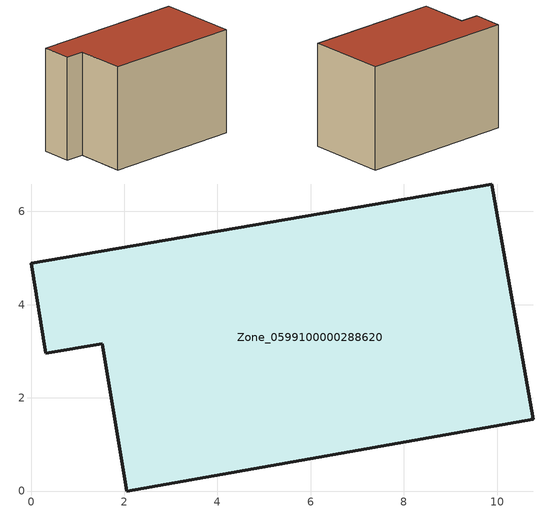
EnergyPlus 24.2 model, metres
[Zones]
Zone_0599100000288620
 floor ground (C_G): 1.53,3.16 0.31,2.96 0,4.89 9.89,6.59 10.78,1.54 2.05,0 z0
 wall outside (C_F): 9.89,6.59 0,4.89 0.31,2.96 1.53,3.16 2.05,0 10.78,1.54 9.89,6.59 z0:6.7
 roof outside (C_R): 2.05,0 10.78,1.54 9.89,6.59 0,4.89 0.31,2.96 1.53,3.16 z6.7
[BUILDING]
Pand.0599100000288620: North Axis=0; Terrain=City; Loads Convergence Tolerance Value=0.04; Temperature Convergence Tolerance Value=0.4; Solar Distribution=FullExterior; Maximum Number of Warmup Days=25; Minimum Number of Warmup Days=1
[Site:Location]
Rotterdam.The.Hague.AP_ZH_NLD Design_Conditions: Latitude=51.96; Longitude=4.45; Time Zone=1; Elevation=-4.5
[SITE:GROUNDTEMPERATURE:BUILDINGSURFACE]
18, 18, 18, 18, 18, 18, 18, 18, 18, 18, 18, 18
[MATERIAL] Thermal Absorptance=0.9; Solar Absorptance=0.7; Visible Absorptance=0.7
Name | Roughness | Thickness | Conductivity | Density | Specific Heat
G.TI.1946 | MediumSmooth | 0.15 | 1 | 540 | 1210
F.TI.1946 | Rough | 0.3 | 0.857143 | 1920 | 840
R.TI.1946 | MediumRough | 0.2 | 0.1 | 1500 | 1000
[CONSTRUCTION]
C_G: G.TI.1946
C_F: F.TI.1946
C_R: R.TI.1946
[ZONE]
Zone_0599100000288620: Type=1; Multiplier=1; Ceiling Height=Autocalculate; Volume=Autocalculate; Floor Area=autocalculate; Part of Total Floor Area=Yes
[ZONEINFILTRATION:DESIGNFLOWRATE]
Infil_Zone_0599100000288620: Zone or ZoneList or Space or SpaceList=Zone_0599100000288620; Schedule=AlwaysOn; Design Flow Rate Calculation Method=Flow/Area; Flow Rate per Floor Area=0.003; Constant Term Coefficient=1; Temperature Term Coefficient=0; Velocity Term Coefficient=0; Velocity Squared Term Coefficient=0
[HVACTEMPLATE:ZONE:IDEALLOADSAIRSYSTEM]
Zone_0599100000288620: Maximum Heating Supply Air Temperature=50; Minimum Cooling Supply Air Temperature=13; Maximum Heating Supply Air Humidity Ratio=0.0156; Minimum Cooling Supply Air Humidity Ratio=0.0077; Heating Limit=NoLimit; Cooling Limit=NoLimit; Dehumidification Control Type=ConstantSensibleHeatRatio; Cooling Sensible Heat Ratio=0.7; Dehumidification Setpoint=60; Humidification Control Type=None; Humidification Setpoint=30; Outdoor Air Method=None; Outdoor Air Flow Rate per Person=0.00944; Outdoor Air Flow Rate per Zone Floor Area=0; Outdoor Air Flow Rate per Zone=0; Demand Controlled Ventilation Type=None; Outdoor Air Economizer Type=NoEconomizer; Heat Recovery Type=None; Sensible Heat Recovery Effectiveness=0.7; Latent Heat Recovery Effectiveness=0.65
[ZONECONTROL:THERMOSTAT]
ThermostatControl_Zone_0599100000288620: Zone or ZoneList=Zone_0599100000288620; Control Type Schedule=DualSetpointControlType; Control 1=Thermostat_Zone_0599100000288620; Temperature Difference Between Cutout And Setpoint=0
[THERMOSTATSETPOINT:DUALSETPOINT]
Thermostat_Zone_0599100000288620: Heating Setpoint Temperature Schedule=HeatingSetpoint_Zone_0599100000288620; Cooling Setpoint Temperature Schedule=CoolingSetpoint_Zone_0599100000288620
[SCHEDULE:COMPACT]
HeatingSetpoint_Zone_0599100000288620: Through: 12/31, For: AllDays, Until: 24:00, 21
CoolingSetpoint_Zone_0599100000288620: Through: 12/31, For: AllDays, Until: 24:00, 24
DualSetpointControlType: Through: 12/31, For: AllDays, Until: 24:00, 4
AlwaysOn: Through: 12/31, For: AllDays, Until: 24:00, 1
